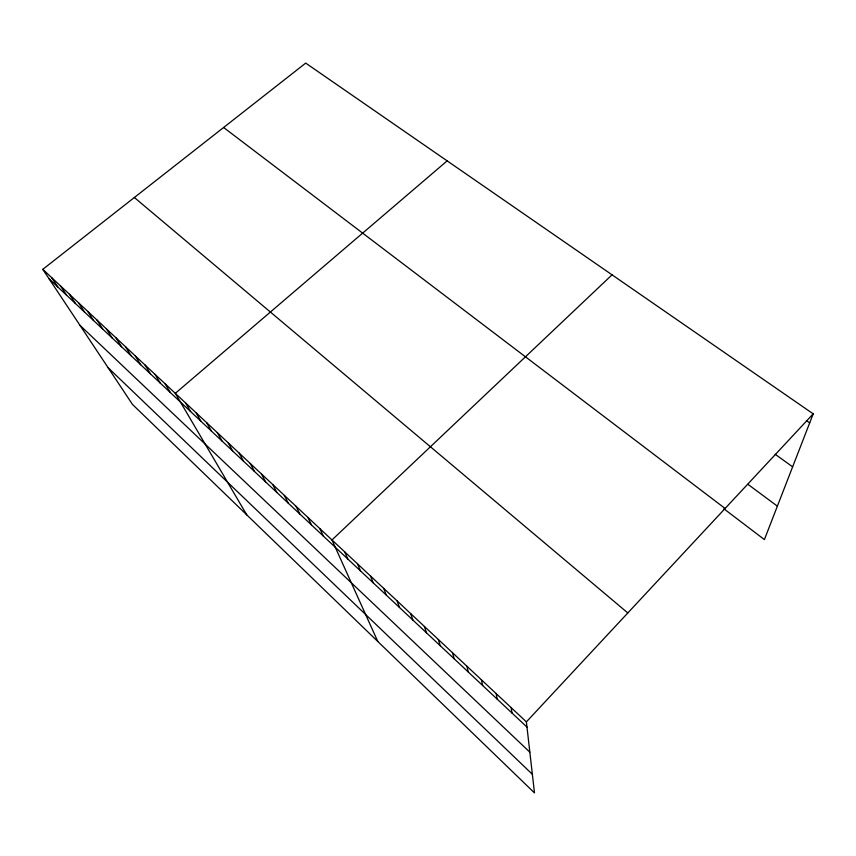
<?xml version="1.0" encoding="UTF-8"?>
<svg xmlns="http://www.w3.org/2000/svg" width="856" height="856" viewBox="0 0 856 856"><rect width="100%" height="100%" fill="white"/><g stroke="black" fill="none" stroke-linecap="round" stroke-linejoin="round"><path stroke-width="1.28" d="M42.8 269.34L526.387 721.886L534.486 792.902L132.498 404.449L42.8 269.34L305.699 63.098L813.2 413.855L764.397 539.59L723.919 508.817M526.387 721.886L813.2 413.855M612.051 274.83L331.978 539.954L377.796 641.486M447.153 160.864L175.309 393.343L246.785 514.884M806.395 420.606L809.69 422.896M775.204 454.29L792.635 466.841M747.973 484.346L777.376 506.153M223.609 127.491L725.096 508.475M134.36 197.511L627.812 612.95M49.07 278.789L526.975 727.086M79.95 325.301L529.843 752.178M108.124 367.727L532.368 774.306M51.585 277.558L57.791 286.963M60.466 285.872L66.597 295.224M69.443 294.282L75.499 303.58M78.527 302.778L84.498 312.023M87.708 311.37L93.604 320.561M96.996 320.058L102.816 329.207M106.39 328.854L112.125 337.938M115.902 337.745L121.541 346.766M125.511 346.744L131.064 355.7M135.237 355.85L140.694 364.742M145.081 365.052L150.442 373.879M155.032 374.372L160.307 383.135M165.112 383.798L170.28 392.487M185.624 402.994L190.588 411.533M196.067 412.763L200.914 421.227M206.638 422.661L211.379 431.039M217.328 432.665L221.961 440.968M228.156 442.809L232.672 451.016M239.124 453.059L243.511 461.191M250.23 463.449L254.489 471.485M261.465 473.967L265.606 481.907M272.85 484.624L276.852 492.468M284.374 495.41L288.247 503.146M296.048 506.335L299.782 513.975M307.871 517.399L311.466 524.931M319.844 528.601L323.29 536.027M344.647 551.81L347.782 559M357.487 563.826L360.462 570.888M370.498 576.002L373.302 582.936M383.691 588.35L386.324 595.155M397.066 600.869L399.527 607.535M410.634 613.559L412.902 620.086M424.383 626.432L426.47 632.809M438.336 639.486L440.23 645.713M452.492 652.732L454.183 658.799M466.841 666.161L468.328 672.067M481.404 679.792L482.677 685.528M496.18 693.617L497.229 699.181M511.171 707.645L511.995 713.037"/></g></svg>
